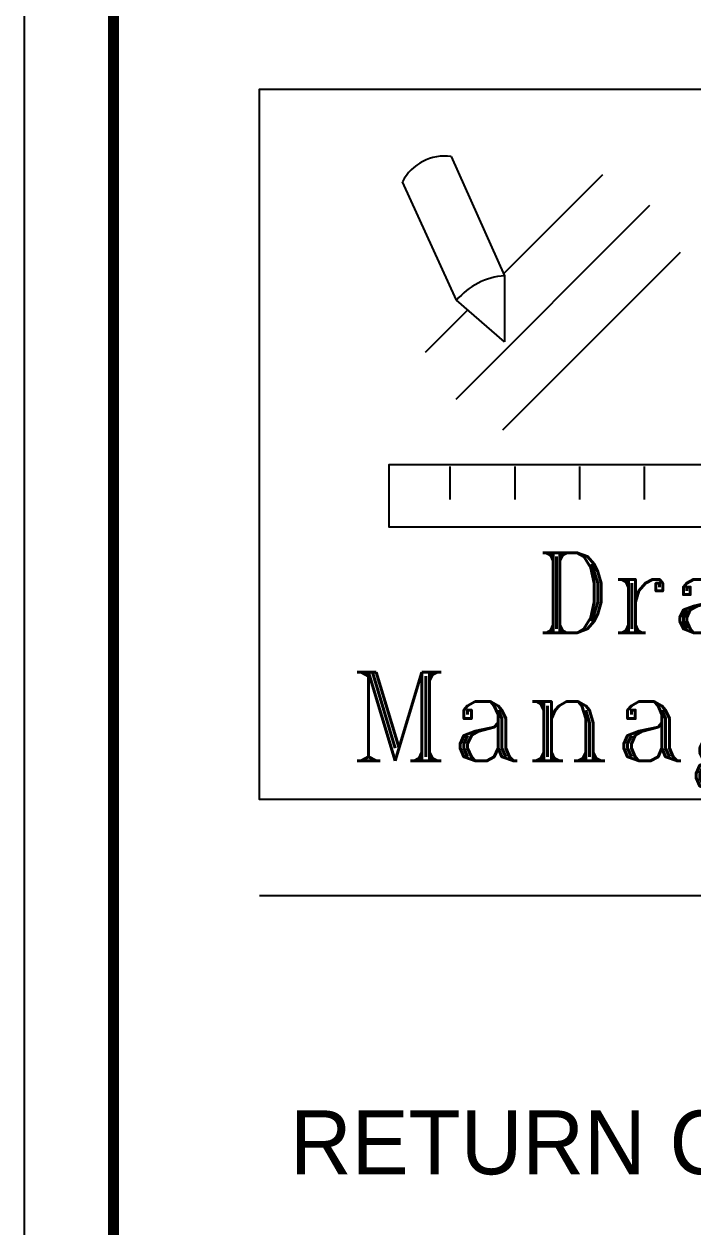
# Model space of a CAD drawing. Header units: millimetres. Extents: x -21221 to 1625077, y -149981 to 356550.
# Drawn here: x 266178 to 266804, y 147671 to 148796 of the extents above; entities that cross this region are included whole.
import ezdxf
from ezdxf.enums import TextEntityAlignment as Align

# ---------------------------------------------------------------- set-up
doc = ezdxf.new("R2010")
doc.units = ezdxf.units.MM
doc.header["$LTSCALE"] = 1000
doc.header["$MEASUREMENT"] = 0
for name, color, linetype in [('150-FRAM-PLAN-0-2', 150, 'CONTINUOUS'), ('200-FRAME-PLAN-1-0-0-6', 200, 'CONTINUOUS'), ('40-REFERENCE-DRAWINGS-0-35', 40, 'CONTINUOUS'), ('43-REFERENCE-0-33', 43, 'CONTINUOUS'), ('70-FRAM-DETAIL-0-45', 70, 'CONTINUOUS'), ('Icons', 7, 'CONTINUOUS')]:
    doc.layers.add(name, color=color, linetype=linetype)
doc.styles.add('ROMANT', font='ROMANT.shx', dxfattribs={"height": 600})
doc.styles.add('STENCIL', font='stencil.shx')

msp = doc.modelspace()

# ---------------------------------------------------------------- linework, layer by layer
at = {"layer": '150-FRAM-PLAN-0-2'}
msp.add_lwpolyline([(271770.7, 149893.4), (266178.4, 149893.4), (266178.4, 141860.3), (271770.7, 141860.3)], close=True, dxfattribs=at)
at = {"layer": '200-FRAME-PLAN-1-0-0-6', "const_width": 10.5}
msp.add_lwpolyline([(271687, 149809.7), (266262.1, 149809.7), (266262.1, 141944), (271687, 141944)], close=True, dxfattribs=at)
at = {"layer": '70-FRAM-DETAIL-0-45'}
msp.add_line((266398.7, 147980.9), (271550.3, 147980.9), dxfattribs=at)
msp.add_lwpolyline([(267323.3, 148070.6), (266398.7, 148070.6), (266398.7, 148735), (267323.3, 148735)], close=True, dxfattribs=at)
at = {"layer": 'Icons', "color": 4}
for p, q in [((266578.1, 148672.1), (266628, 148560.5)), ((266627.2, 148562.3), (266720.1, 148655.2)), ((266583.2, 148537.7), (266532.4, 148648.5)), ((266582.7, 148445.2), (266764, 148626.5)), ((266626.5, 148416.5), (266792.7, 148582.7)), ((266628, 148560.5), (266628, 148498.8)), ((266628, 148498.8), (266583.2, 148537.7)), ((266554, 148489), (266593.6, 148528.7))]:
    msp.add_line(p, q, dxfattribs=at)
for points in [[(267188.3, 148325.7), (267188.3, 148383.5), (266519.6, 148383.5), (266519.6, 148325.7), (267188.3, 148325.7)], [(266577.3, 148351.1), (266577.3, 148382.1)], [(266637.9, 148351.1), (266637.9, 148382.1)], [(266698.5, 148351.1), (266698.5, 148382.1)], [(266759.1, 148351.1), (266759.1, 148382.1)]]:
    msp.add_lwpolyline(points, dxfattribs=at)
for centre, radius, start, end in [((266572.3, 148627.4), 45.1, 82.644, 152.1711), ((266632.5, 148496.3), 64.4, 94.0208, 139.9709)]:
    msp.add_arc(centre, radius, start, end, dxfattribs=at)

# ---------------------------------------------------------------- texts
at = {"layer": '40-REFERENCE-DRAWINGS-0-35', "lineweight": 35, "style": 'STENCIL'}
msp.add_text('RETURN CEILING DIFFUSER  (4- WAY)', height=59.766, dxfattribs=at).set_placement((266427.2, 147720))
at = {"layer": '43-REFERENCE-0-33', "style": 'ROMANT'}
for s, height, p in [('Drawing', 74.81, (266877.1, 148226.6, -3439446.7)), ('Management', 83.13, (266871.4, 148106.7, -3821607.4))]:
    msp.add_text(s, height=height, dxfattribs=at).set_placement(p, align=Align.CENTER)

doc.saveas('drawing.dxf')
